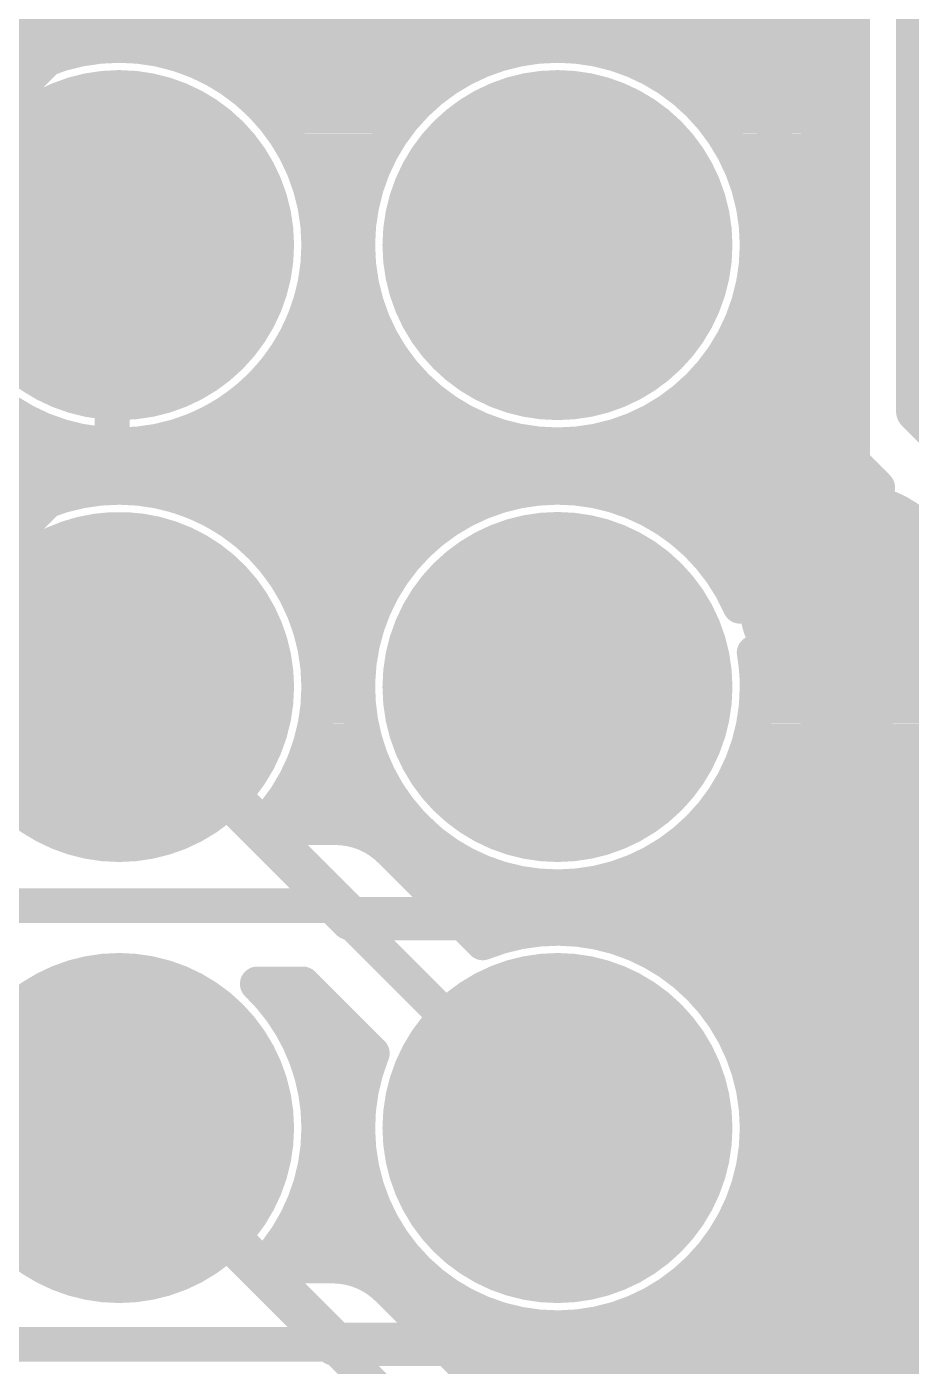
# Model space of a CAD drawing. Header units: millimetres. Extents: x 0.11 to 5.67, y 0.55 to 4.24.
# Drawn here: x 2.3698 to 2.5704, y 1.9832 to 2.2869 of the extents above; entities that cross this region are included whole.
import ezdxf

# ---------------------------------------------------------------- set-up
doc = ezdxf.new("R2010")
doc.units = ezdxf.units.MM
doc.header["$MEASUREMENT"] = 0
for name, color, linetype in [('BottomLayer', 5, 'Continuous'), ('BottomSolder', 6, 'Continuous'), ('InternalPlane1', 76, 'Continuous'), ('InternalPlane2', 16, 'Continuous'), ('MultiLayer', 9, 'Continuous'), ('PadHoleLayer', 156, 'Continuous'), ('TopLayer', 1, 'Continuous'), ('TopOverlay', 2, 'Continuous'), ('TopSolder', 216, 'Continuous'), ('ViaHoleLayer', 16, 'Continuous')]:
    doc.layers.add(name, color=color, linetype=linetype)

# ---------------------------------------------------------------- blocks, each defined once
blk = doc.blocks.new('NANOPINEO_CORE_1')
at = {"layer": 'BottomLayer', "const_width": 0.0315}
for points in [[(0.66142, 0.30433, 1), (0.69291, 0.30433, 1)], [(0.76083, 0.30433, 1), (0.79232, 0.30433, 1)], [(0.66142, 0.20433, 1), (0.69291, 0.20433, 1)], [(0.76083, 0.20433, 1), (0.79232, 0.20433, 1)], [(0.66142, 0.10413, 1), (0.69291, 0.10413, 1)], [(0.76083, 0.10413, 1), (0.79232, 0.10413, 1)]]:
    blk.add_lwpolyline(points, format="xyb", close=True, dxfattribs=at)
at = {"layer": 'BottomSolder', "const_width": 0.03346}
for points in [[(0.66043, 0.30433, 1), (0.6939, 0.30433, 1)], [(0.75984, 0.30433, 1), (0.79331, 0.30433, 1)], [(0.66043, 0.20433, 1), (0.6939, 0.20433, 1)], [(0.75984, 0.20433, 1), (0.79331, 0.20433, 1)], [(0.66043, 0.10413, 1), (0.6939, 0.10413, 1)], [(0.75984, 0.10413, 1), (0.79331, 0.10413, 1)]]:
    blk.add_lwpolyline(points, format="xyb", close=True, dxfattribs=at)
at = {"layer": 'InternalPlane1', "const_width": 0.03968}
for points in [[(0.65732, 0.30433, 1), (0.69701, 0.30433, 1)], [(0.75673, 0.30433, 1), (0.79642, 0.30433, 1)], [(0.65732, 0.20433, 1), (0.69701, 0.20433, 1)], [(0.75673, 0.20433, 1), (0.79642, 0.20433, 1)], [(0.65732, 0.10413, 1), (0.69701, 0.10413, 1)], [(0.75673, 0.10413, 1), (0.79642, 0.10413, 1)]]:
    blk.add_lwpolyline(points, format="xyb", close=True, dxfattribs=at)
at = {"layer": 'InternalPlane2', "const_width": 0.03968}
for points in [[(0.65732, 0.30433, 1), (0.69701, 0.30433, 1)], [(0.75673, 0.30433, 1), (0.79642, 0.30433, 1)], [(0.65732, 0.20433, 1), (0.69701, 0.20433, 1)], [(0.75673, 0.20433, 1), (0.79642, 0.20433, 1)], [(0.65732, 0.10413, 1), (0.69701, 0.10413, 1)], [(0.75673, 0.10413, 1), (0.79642, 0.10413, 1)]]:
    blk.add_lwpolyline(points, format="xyb", close=True, dxfattribs=at)
at = {"layer": 'MultiLayer', "const_width": 0.0315}
for points in [[(0.66142, 0.30433, 1), (0.69291, 0.30433, 1)], [(0.76083, 0.30433, 1), (0.79232, 0.30433, 1)], [(0.66142, 0.20433, 1), (0.69291, 0.20433, 1)], [(0.76083, 0.20433, 1), (0.79232, 0.20433, 1)], [(0.66142, 0.10413, 1), (0.69291, 0.10413, 1)], [(0.76083, 0.10413, 1), (0.79232, 0.10413, 1)]]:
    blk.add_lwpolyline(points, format="xyb", close=True, dxfattribs=at)
at = {"layer": 'PadHoleLayer', "const_width": 0.01969}
for points in [[(0.66732, 0.30433, 1), (0.68701, 0.30433, 1)], [(0.76673, 0.30433, 1), (0.78642, 0.30433, 1)], [(0.66732, 0.20433, 1), (0.68701, 0.20433, 1)], [(0.76673, 0.20433, 1), (0.78642, 0.20433, 1)], [(0.66732, 0.10413, 1), (0.68701, 0.10413, 1)], [(0.76673, 0.10413, 1), (0.78642, 0.10413, 1)]]:
    blk.add_lwpolyline(points, format="xyb", close=True, dxfattribs=at)
at = {"layer": 'TopLayer', "const_width": 0.0315}
for points in [[(0.66142, 0.30433, 1), (0.69291, 0.30433, 1)], [(0.76083, 0.30433, 1), (0.79232, 0.30433, 1)], [(0.66142, 0.20433, 1), (0.69291, 0.20433, 1)], [(0.76083, 0.20433, 1), (0.79232, 0.20433, 1)], [(0.66142, 0.10413, 1), (0.69291, 0.10413, 1)], [(0.76083, 0.10413, 1), (0.79232, 0.10413, 1)]]:
    blk.add_lwpolyline(points, format="xyb", close=True, dxfattribs=at)
at = {"layer": 'TopOverlay', "const_width": 0.00787}
blk.add_lwpolyline([(0.61811, -0.52854), (0.61811, 0.62303)], dxfattribs=at)
at = {"layer": 'TopSolder', "const_width": 0.03346}
for points in [[(0.66043, 0.30433, 1), (0.6939, 0.30433, 1)], [(0.75984, 0.30433, 1), (0.79331, 0.30433, 1)], [(0.66043, 0.20433, 1), (0.6939, 0.20433, 1)], [(0.75984, 0.20433, 1), (0.79331, 0.20433, 1)], [(0.66043, 0.10413, 1), (0.6939, 0.10413, 1)], [(0.75984, 0.10413, 1), (0.79331, 0.10413, 1)]]:
    blk.add_lwpolyline(points, format="xyb", close=True, dxfattribs=at)

msp = doc.modelspace()

# ---------------------------------------------------------------- linework, layer by layer
at = {"layer": 'BottomLayer'}
for points, const_width in [([(2.57185, 2.1998), (2.57185, 2.45079)], 0.00984), ([(2.55315, 2.1998), (2.55315, 2.44304)], 0.00787), ([(2.33957, 2.29035), (2.55315, 2.29035)], 0.00787), ([(2.33957, 2.28247), (2.38647, 2.28247)], 0.00787), ([(2.39503, 2.28247), (2.48588, 2.28247)], 0.00787), ([(2.49444, 2.28247), (2.55315, 2.28247)], 0.00787), ([(2.41656, 2.2746), (2.46435, 2.2746)], 0.00787), ([(2.51597, 2.2746), (2.55315, 2.2746)], 0.00787), ([(2.42524, 2.26673), (2.45566, 2.26673)], 0.00787), ([(2.52465, 2.26673), (2.55315, 2.26673)], 0.00787), ([(2.43062, 2.25885), (2.45029, 2.25885)], 0.00787), ([(2.53003, 2.25885), (2.55315, 2.25885)], 0.00787), ([(2.43394, 2.25098), (2.44697, 2.25098)], 0.00787), ([(2.53335, 2.25098), (2.55315, 2.25098)], 0.00787), ([(2.43566, 2.2431), (2.44524, 2.2431)], 0.00787), ([(2.53507, 2.2431), (2.55315, 2.2431)], 0.00787), ([(2.43597, 2.23523), (2.44493, 2.23523)], 0.00787), ([(2.53538, 2.23523), (2.55315, 2.23523)], 0.00787), ([(2.4349, 2.22736), (2.44601, 2.22736)], 0.00787), ([(2.5343, 2.22736), (2.55315, 2.22736)], 0.00787), ([(2.43233, 2.21948), (2.44858, 2.21948)], 0.00787), ([(2.53174, 2.21948), (2.55315, 2.21948)], 0.00787), ([(2.42796, 2.21161), (2.45295, 2.21161)], 0.00787), ([(2.52737, 2.21161), (2.55315, 2.21161)], 0.00787), ([(2.42102, 2.20373), (2.45989, 2.20373)], 0.00787), ([(2.52043, 2.20373), (2.55315, 2.20373)], 0.00787), ([(2.57185, 2.1998), (2.66831, 2.10335)], 0.00984), ([(2.33957, 2.19586), (2.37274, 2.19586)], 0.00787), ([(2.40875, 2.19586), (2.47215, 2.19586)], 0.00787), ([(2.50816, 2.19586), (2.55357, 2.19586)], 0.00787), ([(2.33957, 2.18799), (2.55736, 2.18799)], 0.00787), ([(2.55863, 2.18658), (2.56278, 2.18243)], 0.00787), ([(2.33957, 2.18011), (2.3763, 2.18011)], 0.00787), ([(2.4052, 2.18011), (2.47571, 2.18011)], 0.00787), ([(2.50461, 2.18011), (2.54514, 2.18011)], 0.00787), ([(2.41943, 2.17224), (2.46148, 2.17224)], 0.00787), ([(2.51884, 2.17224), (2.53618, 2.17224)], 0.00787), ([(2.42697, 2.16436), (2.45393, 2.16436)], 0.00787), ([(2.52638, 2.16436), (2.53244, 2.16436)], 0.00787), ([(2.43171, 2.15649), (2.44919, 2.15649)], 0.00787), ([(2.55709, 2.15748), (2.62598, 2.08858)], 0.00787), ([(2.43456, 2.14862), (2.44634, 2.14862)], 0.00787), ([(2.43589, 2.14074), (2.44502, 2.14074)], 0.00787), ([(2.43582, 2.13287), (2.44509, 2.13287)], 0.00787), ([(2.53522, 2.13287), (2.55008, 2.13287)], 0.00787), ([(2.55762, 2.1319), (2.61346, 2.07606)], 0.00787), ([(2.43435, 2.12499), (2.44656, 2.12499)], 0.00787), ([(2.53376, 2.12499), (2.56452, 2.12499)], 0.00787), ([(2.43133, 2.11712), (2.44958, 2.11712)], 0.00787), ([(2.53073, 2.11712), (2.57239, 2.11712)], 0.00787), ([(2.42636, 2.10925), (2.45455, 2.10925)], 0.00787), ([(2.52577, 2.10925), (2.58027, 2.10925)], 0.00787), ([(2.42289, 2.10531), (2.43976, 2.10531)], 0.00787), ([(2.45091, 2.10137), (2.46248, 2.10137)], 0.00787), ([(2.51783, 2.10137), (2.58814, 2.10137)], 0.00787), ([(2.45229, 2.10013), (2.47322, 2.07919)], 0.00787), ([(2.45892, 2.0935), (2.47834, 2.0935)], 0.00787), ([(2.50197, 2.0935), (2.59601, 2.0935)], 0.00787), ([(2.34252, 2.0876), (2.43976, 2.0876)], 0.00787), ([(2.43976, 2.0876), (2.49016, 2.0372)], 0.00787), ([(2.46679, 2.08562), (2.60389, 2.08562)], 0.00787), ([(2.51031, 2.07775), (2.61176, 2.07775)], 0.00787), ([(2.42209, 2.06988), (2.43243, 2.06988)], 0.00787), ([(2.42209, 2.06988), (2.43243, 2.06988)], 0.00787), ([(2.43243, 2.06988), (2.44817, 2.05414)], 0.00787), ([(2.5215, 2.06988), (2.68754, 2.06988)], 0.00787), ([(2.42863, 2.062), (2.4403, 2.062)], 0.00787), ([(2.52804, 2.062), (2.68098, 2.062)], 0.00787), ([(2.43274, 2.05413), (2.44816, 2.05413)], 0.00787), ([(2.53215, 2.05413), (2.67913, 2.05413)], 0.00787), ([(2.43511, 2.04625), (2.4458, 2.04625)], 0.00787), ([(2.53452, 2.04625), (2.67913, 2.04625)], 0.00787), ([(2.43601, 2.03838), (2.4449, 2.03838)], 0.00787), ([(2.53542, 2.03838), (2.67913, 2.03838)], 0.00787), ([(2.43553, 2.03051), (2.44538, 2.03051)], 0.00787), ([(2.53493, 2.03051), (2.67913, 2.03051)], 0.00787), ([(2.43361, 2.02263), (2.44729, 2.02263)], 0.00787), ([(2.53302, 2.02263), (2.67913, 2.02263)], 0.00787), ([(2.43007, 2.01476), (2.45084, 2.01476)], 0.00787), ([(2.52948, 2.01476), (2.67913, 2.01476)], 0.00787), ([(2.42437, 2.00688), (2.45653, 2.00688)], 0.00787), ([(2.52378, 2.00688), (2.67913, 2.00688)], 0.00787), ([(2.42346, 2.00591), (2.43917, 2.00591)], 0.00787), ([(2.4517, 2.00072), (2.47322, 1.97919)], 0.00787), ([(2.45341, 1.99901), (2.46585, 1.99901)], 0.00787), ([(2.51447, 1.99901), (2.67913, 1.99901)], 0.00787), ([(2.46128, 1.99114), (2.67913, 1.99114)], 0.00787), ([(2.34449, 1.98819), (2.43917, 1.98819)], 0.00787), ([(2.43917, 1.98819), (2.49016, 1.9372)], 0.00787), ([(2.46915, 1.98326), (2.67913, 1.98326)], 0.00787)]:
    msp.add_lwpolyline(points, dxfattribs=dict(at, const_width=const_width))
for points, const_width in [([(2.55118, 2.29035, 1), (2.55512, 2.29035, 1)], 0.00394), ([(2.43602, 2.2374, 1), (2.34547, 2.2374, 1)], 0.00787), ([(2.3845, 2.28247, 1), (2.38843, 2.28247, 1)], 0.00394), ([(2.39306, 2.28247, 1), (2.397, 2.28247, 1)], 0.00394), ([(2.53543, 2.2374, 1), (2.44488, 2.2374, 1)], 0.00787), ([(2.48391, 2.28247, 1), (2.48784, 2.28247, 1)], 0.00394), ([(2.49247, 2.28247, 1), (2.49641, 2.28247, 1)], 0.00394), ([(2.55118, 2.28247, 1), (2.55512, 2.28247, 1)], 0.00394), ([(2.41459, 2.2746, 1), (2.41853, 2.2746, 1)], 0.00394), ([(2.46238, 2.2746, 1), (2.46632, 2.2746, 1)], 0.00394), ([(2.514, 2.2746, 1), (2.51794, 2.2746, 1)], 0.00394), ([(2.55118, 2.2746, 1), (2.55512, 2.2746, 1)], 0.00394), ([(2.42327, 2.26673, 1), (2.42721, 2.26673, 1)], 0.00394), ([(2.45369, 2.26673, 1), (2.45763, 2.26673, 1)], 0.00394), ([(2.52268, 2.26673, 1), (2.52662, 2.26673, 1)], 0.00394), ([(2.55118, 2.26673, 1), (2.55512, 2.26673, 1)], 0.00394), ([(2.42865, 2.25885, 1), (2.43259, 2.25885, 1)], 0.00394), ([(2.44832, 2.25885, 1), (2.45225, 2.25885, 1)], 0.00394), ([(2.52806, 2.25885, 1), (2.532, 2.25885, 1)], 0.00394), ([(2.55118, 2.25885, 1), (2.55512, 2.25885, 1)], 0.00394), ([(2.43197, 2.25098, 1), (2.43591, 2.25098, 1)], 0.00394), ([(2.445, 2.25098, 1), (2.44893, 2.25098, 1)], 0.00394), ([(2.53138, 2.25098, 1), (2.53532, 2.25098, 1)], 0.00394), ([(2.55118, 2.25098, 1), (2.55512, 2.25098, 1)], 0.00394), ([(2.43369, 2.2431, 1), (2.43763, 2.2431, 1)], 0.00394), ([(2.44327, 2.2431, 1), (2.44721, 2.2431, 1)], 0.00394), ([(2.5331, 2.2431, 1), (2.53704, 2.2431, 1)], 0.00394), ([(2.55118, 2.2431, 1), (2.55512, 2.2431, 1)], 0.00394), ([(2.434, 2.23523, 1), (2.43794, 2.23523, 1)], 0.00394), ([(2.43406, 2.2374, 1), (2.43799, 2.2374, 1)], 0.00394), ([(2.44291, 2.2374, 1), (2.44685, 2.2374, 1)], 0.00394), ([(2.44297, 2.23523, 1), (2.4469, 2.23523, 1)], 0.00394), ([(2.53341, 2.23523, 1), (2.53735, 2.23523, 1)], 0.00394), ([(2.53346, 2.2374, 1), (2.5374, 2.2374, 1)], 0.00394), ([(2.55118, 2.23523, 1), (2.55512, 2.23523, 1)], 0.00394), ([(2.43293, 2.22736, 1), (2.43686, 2.22736, 1)], 0.00394), ([(2.44404, 2.22736, 1), (2.44798, 2.22736, 1)], 0.00394), ([(2.53234, 2.22736, 1), (2.53627, 2.22736, 1)], 0.00394), ([(2.55118, 2.22736, 1), (2.55512, 2.22736, 1)], 0.00394), ([(2.43036, 2.21948, 1), (2.4343, 2.21948, 1)], 0.00394), ([(2.44661, 2.21948, 1), (2.45055, 2.21948, 1)], 0.00394), ([(2.52977, 2.21948, 1), (2.5337, 2.21948, 1)], 0.00394), ([(2.55118, 2.21948, 1), (2.55512, 2.21948, 1)], 0.00394), ([(2.42599, 2.21161, 1), (2.42993, 2.21161, 1)], 0.00394), ([(2.45098, 2.21161, 1), (2.45492, 2.21161, 1)], 0.00394), ([(2.5254, 2.21161, 1), (2.52934, 2.21161, 1)], 0.00394), ([(2.55118, 2.21161, 1), (2.55512, 2.21161, 1)], 0.00394), ([(2.41905, 2.20373, 1), (2.42299, 2.20373, 1)], 0.00394), ([(2.45792, 2.20373, 1), (2.46185, 2.20373, 1)], 0.00394), ([(2.51846, 2.20373, 1), (2.5224, 2.20373, 1)], 0.00394), ([(2.55118, 2.20373, 1), (2.55512, 2.20373, 1)], 0.00394), ([(2.55118, 2.1998, 1), (2.55512, 2.1998, 1)], 0.00394), ([(2.55118, 2.1998, 1), (2.55512, 2.1998, 1)], 0.00394), ([(2.55118, 2.1998, 1), (2.55512, 2.1998, 1)], 0.00394), ([(2.56939, 2.1998, 1), (2.57431, 2.1998, 1)], 0.00492), ([(2.56939, 2.1998, 1), (2.57431, 2.1998, 1)], 0.00492), ([(2.37077, 2.19586, 1), (2.37471, 2.19586, 1)], 0.00394), ([(2.40679, 2.19586, 1), (2.41072, 2.19586, 1)], 0.00394), ([(2.47018, 2.19586, 1), (2.47412, 2.19586, 1)], 0.00394), ([(2.50619, 2.19586, 1), (2.51013, 2.19586, 1)], 0.00394), ([(2.5516, 2.19586, 1), (2.55554, 2.19586, 1)], 0.00394), ([(2.55539, 2.18799, 1), (2.55932, 2.18799, 1)], 0.00394), ([(2.55666, 2.18658, 1), (2.5606, 2.18658, 1)], 0.00394), ([(2.55666, 2.18658, 1), (2.5606, 2.18658, 1)], 0.00394), ([(2.55666, 2.18658, 1), (2.5606, 2.18658, 1)], 0.00394), ([(2.37433, 2.18011, 1), (2.37827, 2.18011, 1)], 0.00394), ([(2.40323, 2.18011, 1), (2.40717, 2.18011, 1)], 0.00394), ([(2.47374, 2.18011, 1), (2.47768, 2.18011, 1)], 0.00394), ([(2.50264, 2.18011, 1), (2.50658, 2.18011, 1)], 0.00394), ([(2.54317, 2.18011, 1), (2.54711, 2.18011, 1)], 0.00394), ([(2.56081, 2.18243, 1), (2.56474, 2.18243, 1)], 0.00394), ([(2.56081, 2.18243, 1), (2.56474, 2.18243, 1)], 0.00394), ([(2.41746, 2.17224, 1), (2.4214, 2.17224, 1)], 0.00394), ([(2.45951, 2.17224, 1), (2.46345, 2.17224, 1)], 0.00394), ([(2.51687, 2.17224, 1), (2.52081, 2.17224, 1)], 0.00394), ([(2.53421, 2.17224, 1), (2.53815, 2.17224, 1)], 0.00394), ([(2.55118, 2.15748, 1), (2.56299, 2.15748, 1)], 0.01181), ([(2.425, 2.16436, 1), (2.42894, 2.16436, 1)], 0.00394), ([(2.45196, 2.16436, 1), (2.4559, 2.16436, 1)], 0.00394), ([(2.52441, 2.16436, 1), (2.52835, 2.16436, 1)], 0.00394), ([(2.53047, 2.16436, 1), (2.53441, 2.16436, 1)], 0.00394), ([(2.42974, 2.15649, 1), (2.43368, 2.15649, 1)], 0.00394), ([(2.44723, 2.15649, 1), (2.45116, 2.15649, 1)], 0.00394), ([(2.5296, 2.1555, 1), (2.53354, 2.1555, 1)], 0.00394), ([(2.5296, 2.1555, 1), (2.53354, 2.1555, 1)], 0.00394), ([(2.55512, 2.15748, 1), (2.55906, 2.15748, 1)], 0.00394), ([(2.43259, 2.14862, 1), (2.43653, 2.14862, 1)], 0.00394), ([(2.44437, 2.14862, 1), (2.44831, 2.14862, 1)], 0.00394), ([(2.53279, 2.14497, 1), (2.53673, 2.14497, 1)], 0.00394), ([(2.53279, 2.14497, 1), (2.53673, 2.14497, 1)], 0.00394), ([(2.43392, 2.14074, 1), (2.43785, 2.14074, 1)], 0.00394), ([(2.44305, 2.14074, 1), (2.44699, 2.14074, 1)], 0.00394), ([(2.43406, 2.1372, 1), (2.43799, 2.1372, 1)], 0.00394), ([(2.43406, 2.1372, 1), (2.43799, 2.1372, 1)], 0.00394), ([(2.53346, 2.1372, 1), (2.5374, 2.1372, 1)], 0.00394), ([(2.53346, 2.1372, 1), (2.5374, 2.1372, 1)], 0.00394), ([(2.43385, 2.13287, 1), (2.43778, 2.13287, 1)], 0.00394), ([(2.44312, 2.13287, 1), (2.44706, 2.13287, 1)], 0.00394), ([(2.53326, 2.13287, 1), (2.53719, 2.13287, 1)], 0.00394), ([(2.54811, 2.13287, 1), (2.55205, 2.13287, 1)], 0.00394), ([(2.55565, 2.1319, 1), (2.55959, 2.1319, 1)], 0.00394), ([(2.55565, 2.1319, 1), (2.55959, 2.1319, 1)], 0.00394), ([(2.43238, 2.12499, 1), (2.43631, 2.12499, 1)], 0.00394), ([(2.44459, 2.12499, 1), (2.44853, 2.12499, 1)], 0.00394), ([(2.53179, 2.12499, 1), (2.53572, 2.12499, 1)], 0.00394), ([(2.56255, 2.12499, 1), (2.56649, 2.12499, 1)], 0.00394), ([(2.42936, 2.11712, 1), (2.43329, 2.11712, 1)], 0.00394), ([(2.44761, 2.11712, 1), (2.45155, 2.11712, 1)], 0.00394), ([(2.52877, 2.11712, 1), (2.5327, 2.11712, 1)], 0.00394), ([(2.57042, 2.11712, 1), (2.57436, 2.11712, 1)], 0.00394), ([(2.42439, 2.10925, 1), (2.42833, 2.10925, 1)], 0.00394), ([(2.45258, 2.10925, 1), (2.45651, 2.10925, 1)], 0.00394), ([(2.5238, 2.10925, 1), (2.52774, 2.10925, 1)], 0.00394), ([(2.42092, 2.10531, 1), (2.42486, 2.10531, 1)], 0.00394), ([(2.42092, 2.10531, 1), (2.42486, 2.10531, 1)], 0.00394), ([(2.4378, 2.10531, 1), (2.44173, 2.10531, 1)], 0.00394), ([(2.4378, 2.10531, 1), (2.44173, 2.10531, 1)], 0.00394), ([(2.4378, 2.10531, 1), (2.44173, 2.10531, 1)], 0.00394), ([(2.44894, 2.10137, 1), (2.45287, 2.10137, 1)], 0.00394), ([(2.46051, 2.10137, 1), (2.46445, 2.10137, 1)], 0.00394), ([(2.51586, 2.10137, 1), (2.5198, 2.10137, 1)], 0.00394), ([(2.45032, 2.10013, 1), (2.45426, 2.10013, 1)], 0.00394), ([(2.45032, 2.10013, 1), (2.45426, 2.10013, 1)], 0.00394), ([(2.45032, 2.10013, 1), (2.45426, 2.10013, 1)], 0.00394), ([(2.55217, 2.08957, 1), (2.56398, 2.08957, 1)], 0.01181), ([(2.45695, 2.0935, 1), (2.46089, 2.0935, 1)], 0.00394), ([(2.47637, 2.0935, 1), (2.48031, 2.0935, 1)], 0.00394), ([(2.50001, 2.0935, 1), (2.50394, 2.0935, 1)], 0.00394), ([(2.4378, 2.0876, 1), (2.44173, 2.0876, 1)], 0.00394), ([(2.4378, 2.0876, 1), (2.44173, 2.0876, 1)], 0.00394), ([(2.46482, 2.08562, 1), (2.46876, 2.08562, 1)], 0.00394), ([(2.47125, 2.07919, 1), (2.47519, 2.07919, 1)], 0.00394), ([(2.47125, 2.07919, 1), (2.47519, 2.07919, 1)], 0.00394), ([(2.50834, 2.07775, 1), (2.51227, 2.07775, 1)], 0.00394), ([(2.42012, 2.06988, 1), (2.42405, 2.06988, 1)], 0.00394), ([(2.42012, 2.06988, 1), (2.42405, 2.06988, 1)], 0.00394), ([(2.42012, 2.06988, 1), (2.42406, 2.06988, 1)], 0.00394), ([(2.43046, 2.06988, 1), (2.43439, 2.06988, 1)], 0.00394), ([(2.43046, 2.06988, 1), (2.43439, 2.06988, 1)], 0.00394), ([(2.43046, 2.06988, 1), (2.4344, 2.06988, 1)], 0.00394), ([(2.51953, 2.06988, 1), (2.52347, 2.06988, 1)], 0.00394), ([(2.42666, 2.062, 1), (2.4306, 2.062, 1)], 0.00394), ([(2.43834, 2.062, 1), (2.44227, 2.062, 1)], 0.00394), ([(2.52607, 2.062, 1), (2.53001, 2.062, 1)], 0.00394), ([(2.43077, 2.05413, 1), (2.43471, 2.05413, 1)], 0.00394), ([(2.4462, 2.05414, 1), (2.45014, 2.05414, 1)], 0.00394), ([(2.4462, 2.05414, 1), (2.45014, 2.05414, 1)], 0.00394), ([(2.4462, 2.05413, 1), (2.45013, 2.05413, 1)], 0.00394), ([(2.53018, 2.05413, 1), (2.53412, 2.05413, 1)], 0.00394), ([(2.43314, 2.04625, 1), (2.43708, 2.04625, 1)], 0.00394), ([(2.44383, 2.04625, 1), (2.44776, 2.04625, 1)], 0.00394), ([(2.53255, 2.04625, 1), (2.53649, 2.04625, 1)], 0.00394), ([(2.43404, 2.03838, 1), (2.43798, 2.03838, 1)], 0.00394), ([(2.43406, 2.0372, 1), (2.43799, 2.0372, 1)], 0.00394), ([(2.43406, 2.0372, 1), (2.43799, 2.0372, 1)], 0.00394), ([(2.44293, 2.03838, 1), (2.44687, 2.03838, 1)], 0.00394), ([(2.48819, 2.0372, 1), (2.49213, 2.0372, 1)], 0.00394), ([(2.53345, 2.03838, 1), (2.53739, 2.03838, 1)], 0.00394), ([(2.53346, 2.0372, 1), (2.5374, 2.0372, 1)], 0.00394), ([(2.53346, 2.0372, 1), (2.5374, 2.0372, 1)], 0.00394), ([(2.43356, 2.03051, 1), (2.43749, 2.03051, 1)], 0.00394), ([(2.44341, 2.03051, 1), (2.44735, 2.03051, 1)], 0.00394), ([(2.53297, 2.03051, 1), (2.5369, 2.03051, 1)], 0.00394), ([(2.43165, 2.02263, 1), (2.43558, 2.02263, 1)], 0.00394), ([(2.44532, 2.02263, 1), (2.44926, 2.02263, 1)], 0.00394), ([(2.53106, 2.02263, 1), (2.53499, 2.02263, 1)], 0.00394), ([(2.4281, 2.01476, 1), (2.43204, 2.01476, 1)], 0.00394), ([(2.44887, 2.01476, 1), (2.45281, 2.01476, 1)], 0.00394), ([(2.52751, 2.01476, 1), (2.53145, 2.01476, 1)], 0.00394), ([(2.4224, 2.00688, 1), (2.42634, 2.00688, 1)], 0.00394), ([(2.45457, 2.00688, 1), (2.4585, 2.00688, 1)], 0.00394), ([(2.52181, 2.00688, 1), (2.52575, 2.00688, 1)], 0.00394), ([(2.42149, 2.00591, 1), (2.42543, 2.00591, 1)], 0.00394), ([(2.42149, 2.00591, 1), (2.42543, 2.00591, 1)], 0.00394), ([(2.4372, 2.00591, 1), (2.44114, 2.00591, 1)], 0.00394), ([(2.4372, 2.00591, 1), (2.44114, 2.00591, 1)], 0.00394), ([(2.4372, 2.00591, 1), (2.44114, 2.00591, 1)], 0.00394), ([(2.44973, 2.00072, 1), (2.45367, 2.00072, 1)], 0.00394), ([(2.44973, 2.00072, 1), (2.45367, 2.00072, 1)], 0.00394), ([(2.44973, 2.00072, 1), (2.45367, 2.00072, 1)], 0.00394), ([(2.45144, 1.99901, 1), (2.45538, 1.99901, 1)], 0.00394), ([(2.46388, 1.99901, 1), (2.46781, 1.99901, 1)], 0.00394), ([(2.5125, 1.99901, 1), (2.51644, 1.99901, 1)], 0.00394), ([(2.45931, 1.99114, 1), (2.46325, 1.99114, 1)], 0.00394), ([(2.4372, 1.98819, 1), (2.44114, 1.98819, 1)], 0.00394), ([(2.4372, 1.98819, 1), (2.44114, 1.98819, 1)], 0.00394), ([(2.46719, 1.98326, 1), (2.47112, 1.98326, 1)], 0.00394)]:
    msp.add_lwpolyline(points, format="xyb", close=True, dxfattribs=dict(at, const_width=const_width))
at = {"layer": 'BottomLayer', "const_width": 0.00787}
for points in [[(2.55863, 2.18658, -0.198912), (2.55315, 2.1998)], [(2.55863, 2.18658, -0.198912), (2.55315, 2.1998)], [(2.53157, 2.1555, -0.505633), (2.56278, 2.18243)], [(2.35861, 2.10531, -1.493454), (2.43602, 2.1372)], [(2.53543, 2.1372, -9.582606), (2.53157, 2.1555)], [(2.53476, 2.14497, -0.043124), (2.53543, 2.1372)], [(2.55762, 2.1319, -0.276965), (2.53476, 2.14497)], [(2.43602, 2.1372, -0.1979), (2.42289, 2.10531)], [(2.43976, 2.10531, -0.198912), (2.45229, 2.10013)], [(2.43976, 2.10531, -0.198912), (2.45229, 2.10013)], [(2.47322, 2.07919, -0.53151), (2.53543, 2.0372)], [(2.42209, 2.06988, -0.204354), (2.43602, 2.0372)], [(2.53543, 2.0372, -1.212712), (2.44817, 2.05414)], [(2.43602, 2.0372, -0.193173), (2.42346, 2.00591)], [(2.43917, 2.00591, -0.198912), (2.4517, 2.00072)], [(2.43917, 2.00591, -0.198912), (2.4517, 2.00072)], [(2.47322, 1.97919, -0.53151), (2.53543, 1.9372)]]:
    msp.add_lwpolyline(points, format="xyb", dxfattribs=at)
at = {"layer": 'InternalPlane1', "const_width": 0.02591}
msp.add_lwpolyline([(2.54413, 2.15748, 1), (2.57004, 2.15748, 1)], format="xyb", close=True, dxfattribs=at)
at = {"layer": 'InternalPlane2', "const_width": 0.02591}
for points in [[(2.54413, 2.15748, 1), (2.57004, 2.15748, 1)], [(2.54512, 2.08957, 1), (2.57102, 2.08957, 1)]]:
    msp.add_lwpolyline(points, format="xyb", close=True, dxfattribs=at)
at = {"layer": 'MultiLayer', "const_width": 0.01181}
for points in [[(2.55118, 2.15748, 1), (2.56299, 2.15748, 1)], [(2.55217, 2.08957, 1), (2.56398, 2.08957, 1)]]:
    msp.add_lwpolyline(points, format="xyb", close=True, dxfattribs=at)
at = {"layer": 'TopLayer'}
for points, const_width in [([(2.55709, 2.15748), (2.55709, 2.46358)], 0.00787), ([(2.53937, 2.17595), (2.53937, 2.4608)], 0.00787), ([(2.38463, 2.29114), (2.38463, 2.33129)], 0.00984), ([(2.32776, 2.23426), (2.38463, 2.29114)], 0.00984), ([(2.40332, 2.29035), (2.53937, 2.29035)], 0.00787), ([(2.40121, 2.28247), (2.48588, 2.28247)], 0.00787), ([(2.49444, 2.28247), (2.53937, 2.28247)], 0.00787), ([(2.41656, 2.2746), (2.46435, 2.2746)], 0.00787), ([(2.51597, 2.2746), (2.53937, 2.2746)], 0.00787), ([(2.42524, 2.26673), (2.45566, 2.26673)], 0.00787), ([(2.52465, 2.26673), (2.53937, 2.26673)], 0.00787), ([(2.43062, 2.25885), (2.45029, 2.25885)], 0.00787), ([(2.53003, 2.25885), (2.53937, 2.25885)], 0.00787), ([(2.43394, 2.25098), (2.44697, 2.25098)], 0.00787), ([(2.53335, 2.25098), (2.53937, 2.25098)], 0.00787), ([(2.43566, 2.2431), (2.44524, 2.2431)], 0.00787), ([(2.53507, 2.2431), (2.53937, 2.2431)], 0.00787), ([(2.38918, 2.23583), (2.39075, 2.2374)], 0.00787), ([(2.38918, 2.19409), (2.38918, 2.23583)], 0.00787), ([(2.43597, 2.23523), (2.44493, 2.23523)], 0.00787), ([(2.48445, 2.2374), (2.49016, 2.2374)], 0.00787), ([(2.53538, 2.23523), (2.53937, 2.23523)], 0.00787), ([(2.4349, 2.22736), (2.44601, 2.22736)], 0.00787), ([(2.5343, 2.22736), (2.53937, 2.22736)], 0.00787), ([(2.43233, 2.21948), (2.44858, 2.21948)], 0.00787), ([(2.53174, 2.21948), (2.53937, 2.21948)], 0.00787), ([(2.42796, 2.21161), (2.45295, 2.21161)], 0.00787), ([(2.52737, 2.21161), (2.53937, 2.21161)], 0.00787), ([(2.42102, 2.20373), (2.45989, 2.20373)], 0.00787), ([(2.52043, 2.20373), (2.53937, 2.20373)], 0.00787), ([(2.40875, 2.19586), (2.47215, 2.19586)], 0.00787), ([(2.50816, 2.19586), (2.53937, 2.19586)], 0.00787), ([(2.34941, 2.15433), (2.38918, 2.19409)], 0.00787), ([(2.40581, 2.18799), (2.53937, 2.18799)], 0.00787), ([(2.4052, 2.18011), (2.47571, 2.18011)], 0.00787), ([(2.50461, 2.18011), (2.53937, 2.18011)], 0.00787), ([(2.41943, 2.17224), (2.46148, 2.17224)], 0.00787), ([(2.51884, 2.17224), (2.53618, 2.17224)], 0.00787), ([(2.42697, 2.16436), (2.45393, 2.16436)], 0.00787), ([(2.52638, 2.16436), (2.53244, 2.16436)], 0.00787), ([(2.43171, 2.15649), (2.44919, 2.15649)], 0.00787), ([(2.43456, 2.14862), (2.44634, 2.14862)], 0.00787), ([(2.43589, 2.14074), (2.44502, 2.14074)], 0.00787), ([(2.39075, 2.1372), (2.44331, 2.08465)], 0.00984), ([(2.47874, 2.1372), (2.49016, 2.1372)], 0.00787), ([(2.43582, 2.13287), (2.44509, 2.13287)], 0.00787), ([(2.53522, 2.13287), (2.55008, 2.13287)], 0.00787), ([(2.56409, 2.13287), (2.74365, 2.13287)], 0.00787), ([(2.43435, 2.12499), (2.44656, 2.12499)], 0.00787), ([(2.53376, 2.12499), (2.75153, 2.12499)], 0.00787), ([(2.43313, 2.12127), (2.45105, 2.10335)], 0.00787), ([(2.43728, 2.11712), (2.44958, 2.11712)], 0.00787), ([(2.53073, 2.11712), (2.7594, 2.11712)], 0.00787), ([(2.44515, 2.10925), (2.45455, 2.10925)], 0.00787), ([(2.52577, 2.10925), (2.76727, 2.10925)], 0.00787), ([(2.45105, 2.10335), (2.4601, 2.10335)], 0.00787), ([(2.52116, 2.10137), (2.77515, 2.10137)], 0.00787), ([(2.52602, 2.09787), (2.63527, 1.98862)], 0.00787), ([(2.53039, 2.0935), (2.78302, 2.0935)], 0.00787), ([(2.44331, 2.08465), (2.5128, 2.08465)], 0.00984), ([(2.5128, 2.08465), (2.62205, 1.97539)], 0.00984), ([(2.53826, 2.08562), (2.7909, 2.08562)], 0.00787), ([(2.54614, 2.07775), (2.79877, 2.07775)], 0.00787), ([(2.55401, 2.06988), (2.80664, 2.06988)], 0.00787), ([(2.56189, 2.062), (2.81452, 2.062)], 0.00787), ([(2.56976, 2.05413), (2.82239, 2.05413)], 0.00787), ([(2.39075, 2.0372), (2.43976, 1.98819)], 0.00984), ([(2.43976, 1.98819), (2.57579, 1.98819)], 0.00984)]:
    msp.add_lwpolyline(points, dxfattribs=dict(at, const_width=const_width))
for points, const_width in [([(2.38217, 2.29114, 1), (2.3871, 2.29114, 1)], 0.00492), ([(2.38217, 2.29114, 1), (2.3871, 2.29114, 1)], 0.00492), ([(2.40135, 2.29035, 1), (2.40529, 2.29035, 1)], 0.00394), ([(2.5374, 2.29035, 1), (2.54134, 2.29035, 1)], 0.00394), ([(2.39873, 2.28157, 1), (2.40267, 2.28157, 1)], 0.00394), ([(2.39873, 2.28157, 1), (2.40267, 2.28157, 1)], 0.00394), ([(2.39873, 2.28157, 1), (2.40267, 2.28157, 1)], 0.00394), ([(2.39924, 2.28247, 1), (2.40317, 2.28247, 1)], 0.00394), ([(2.53543, 2.2374, 1), (2.44488, 2.2374, 1)], 0.00787), ([(2.48391, 2.28247, 1), (2.48784, 2.28247, 1)], 0.00394), ([(2.49247, 2.28247, 1), (2.49641, 2.28247, 1)], 0.00394), ([(2.5374, 2.28247, 1), (2.54134, 2.28247, 1)], 0.00394), ([(2.41459, 2.2746, 1), (2.41853, 2.2746, 1)], 0.00394), ([(2.46238, 2.2746, 1), (2.46632, 2.2746, 1)], 0.00394), ([(2.514, 2.2746, 1), (2.51794, 2.2746, 1)], 0.00394), ([(2.5374, 2.2746, 1), (2.54134, 2.2746, 1)], 0.00394), ([(2.42327, 2.26673, 1), (2.42721, 2.26673, 1)], 0.00394), ([(2.45369, 2.26673, 1), (2.45763, 2.26673, 1)], 0.00394), ([(2.52268, 2.26673, 1), (2.52662, 2.26673, 1)], 0.00394), ([(2.5374, 2.26673, 1), (2.54134, 2.26673, 1)], 0.00394), ([(2.42865, 2.25885, 1), (2.43259, 2.25885, 1)], 0.00394), ([(2.44832, 2.25885, 1), (2.45225, 2.25885, 1)], 0.00394), ([(2.52806, 2.25885, 1), (2.532, 2.25885, 1)], 0.00394), ([(2.5374, 2.25885, 1), (2.54134, 2.25885, 1)], 0.00394), ([(2.43197, 2.25098, 1), (2.43591, 2.25098, 1)], 0.00394), ([(2.445, 2.25098, 1), (2.44893, 2.25098, 1)], 0.00394), ([(2.53138, 2.25098, 1), (2.53532, 2.25098, 1)], 0.00394), ([(2.5374, 2.25098, 1), (2.54134, 2.25098, 1)], 0.00394), ([(2.43369, 2.2431, 1), (2.43763, 2.2431, 1)], 0.00394), ([(2.44327, 2.2431, 1), (2.44721, 2.2431, 1)], 0.00394), ([(2.5331, 2.2431, 1), (2.53704, 2.2431, 1)], 0.00394), ([(2.5374, 2.2431, 1), (2.54134, 2.2431, 1)], 0.00394), ([(2.38721, 2.23583, 1), (2.39114, 2.23583, 1)], 0.00394), ([(2.38721, 2.23583, 1), (2.39114, 2.23583, 1)], 0.00394), ([(2.38878, 2.2374, 1), (2.39272, 2.2374, 1)], 0.00394), ([(2.434, 2.23523, 1), (2.43794, 2.23523, 1)], 0.00394), ([(2.43406, 2.2374, 1), (2.43799, 2.2374, 1)], 0.00394), ([(2.43406, 2.2374, 1), (2.43799, 2.2374, 1)], 0.00394), ([(2.44291, 2.2374, 1), (2.44685, 2.2374, 1)], 0.00394), ([(2.44297, 2.23523, 1), (2.4469, 2.23523, 1)], 0.00394), ([(2.48248, 2.2374, 1), (2.48642, 2.2374, 1)], 0.00394), ([(2.48819, 2.2374, 1), (2.49213, 2.2374, 1)], 0.00394), ([(2.53341, 2.23523, 1), (2.53735, 2.23523, 1)], 0.00394), ([(2.53346, 2.2374, 1), (2.5374, 2.2374, 1)], 0.00394), ([(2.5374, 2.23523, 1), (2.54134, 2.23523, 1)], 0.00394), ([(2.43293, 2.22736, 1), (2.43686, 2.22736, 1)], 0.00394), ([(2.44404, 2.22736, 1), (2.44798, 2.22736, 1)], 0.00394), ([(2.53234, 2.22736, 1), (2.53627, 2.22736, 1)], 0.00394), ([(2.5374, 2.22736, 1), (2.54134, 2.22736, 1)], 0.00394), ([(2.43036, 2.21948, 1), (2.4343, 2.21948, 1)], 0.00394), ([(2.44661, 2.21948, 1), (2.45055, 2.21948, 1)], 0.00394), ([(2.52977, 2.21948, 1), (2.5337, 2.21948, 1)], 0.00394), ([(2.5374, 2.21948, 1), (2.54134, 2.21948, 1)], 0.00394), ([(2.42599, 2.21161, 1), (2.42993, 2.21161, 1)], 0.00394), ([(2.45098, 2.21161, 1), (2.45492, 2.21161, 1)], 0.00394), ([(2.5254, 2.21161, 1), (2.52934, 2.21161, 1)], 0.00394), ([(2.5374, 2.21161, 1), (2.54134, 2.21161, 1)], 0.00394), ([(2.41905, 2.20373, 1), (2.42299, 2.20373, 1)], 0.00394), ([(2.45792, 2.20373, 1), (2.46185, 2.20373, 1)], 0.00394), ([(2.51846, 2.20373, 1), (2.5224, 2.20373, 1)], 0.00394), ([(2.5374, 2.20373, 1), (2.54134, 2.20373, 1)], 0.00394), ([(2.40492, 2.1951, 1), (2.40886, 2.1951, 1)], 0.00394), ([(2.40679, 2.19586, 1), (2.41072, 2.19586, 1)], 0.00394), ([(2.47018, 2.19586, 1), (2.47412, 2.19586, 1)], 0.00394), ([(2.50619, 2.19586, 1), (2.51013, 2.19586, 1)], 0.00394), ([(2.5374, 2.19586, 1), (2.54134, 2.19586, 1)], 0.00394), ([(2.38721, 2.19409, 1), (2.39114, 2.19409, 1)], 0.00394), ([(2.38721, 2.19409, 1), (2.39114, 2.19409, 1)], 0.00394), ([(2.40492, 2.19409, 1), (2.40886, 2.19409, 1)], 0.00394), ([(2.40492, 2.19409, 1), (2.40886, 2.19409, 1)], 0.00394), ([(2.40384, 2.18799, 1), (2.40777, 2.18799, 1)], 0.00394), ([(2.5374, 2.18799, 1), (2.54134, 2.18799, 1)], 0.00394), ([(2.39939, 2.18122, 1), (2.40333, 2.18122, 1)], 0.00394), ([(2.39974, 2.18157, 1), (2.40367, 2.18157, 1)], 0.00394), ([(2.39974, 2.18157, 1), (2.40367, 2.18157, 1)], 0.00394), ([(2.40323, 2.18011, 1), (2.40717, 2.18011, 1)], 0.00394), ([(2.47374, 2.18011, 1), (2.47768, 2.18011, 1)], 0.00394), ([(2.50264, 2.18011, 1), (2.50658, 2.18011, 1)], 0.00394), ([(2.5374, 2.18011, 1), (2.54134, 2.18011, 1)], 0.00394), ([(2.5374, 2.17595, 1), (2.54134, 2.17595, 1)], 0.00394), ([(2.5374, 2.17595, 1), (2.54134, 2.17595, 1)], 0.00394), ([(2.41746, 2.17224, 1), (2.4214, 2.17224, 1)], 0.00394), ([(2.45951, 2.17224, 1), (2.46345, 2.17224, 1)], 0.00394), ([(2.51687, 2.17224, 1), (2.52081, 2.17224, 1)], 0.00394), ([(2.53421, 2.17224, 1), (2.53815, 2.17224, 1)], 0.00394), ([(2.55118, 2.15748, 1), (2.56299, 2.15748, 1)], 0.01181), ([(2.425, 2.16436, 1), (2.42894, 2.16436, 1)], 0.00394), ([(2.45196, 2.16436, 1), (2.4559, 2.16436, 1)], 0.00394), ([(2.52441, 2.16436, 1), (2.52835, 2.16436, 1)], 0.00394), ([(2.53047, 2.16436, 1), (2.53441, 2.16436, 1)], 0.00394), ([(2.42974, 2.15649, 1), (2.43368, 2.15649, 1)], 0.00394), ([(2.44723, 2.15649, 1), (2.45116, 2.15649, 1)], 0.00394), ([(2.5296, 2.1555, 1), (2.53354, 2.1555, 1)], 0.00394), ([(2.5296, 2.1555, 1), (2.53354, 2.1555, 1)], 0.00394), ([(2.55512, 2.15748, 1), (2.55906, 2.15748, 1)], 0.00394), ([(2.43259, 2.14862, 1), (2.43653, 2.14862, 1)], 0.00394), ([(2.44437, 2.14862, 1), (2.44831, 2.14862, 1)], 0.00394), ([(2.53279, 2.14497, 1), (2.53673, 2.14497, 1)], 0.00394), ([(2.53279, 2.14497, 1), (2.53673, 2.14497, 1)], 0.00394), ([(2.43392, 2.14074, 1), (2.43785, 2.14074, 1)], 0.00394), ([(2.44305, 2.14074, 1), (2.44699, 2.14074, 1)], 0.00394), ([(2.38829, 2.1372, 1), (2.39321, 2.1372, 1)], 0.00492), ([(2.43406, 2.1372, 1), (2.43799, 2.1372, 1)], 0.00394), ([(2.43406, 2.1372, 1), (2.43799, 2.1372, 1)], 0.00394), ([(2.47677, 2.1372, 1), (2.48071, 2.1372, 1)], 0.00394), ([(2.48819, 2.1372, 1), (2.49213, 2.1372, 1)], 0.00394), ([(2.53346, 2.1372, 1), (2.5374, 2.1372, 1)], 0.00394), ([(2.53346, 2.1372, 1), (2.5374, 2.1372, 1)], 0.00394), ([(2.43385, 2.13287, 1), (2.43778, 2.13287, 1)], 0.00394), ([(2.44312, 2.13287, 1), (2.44706, 2.13287, 1)], 0.00394), ([(2.53326, 2.13287, 1), (2.53719, 2.13287, 1)], 0.00394), ([(2.54811, 2.13287, 1), (2.55205, 2.13287, 1)], 0.00394), ([(2.56213, 2.13287, 1), (2.56606, 2.13287, 1)], 0.00394), ([(2.43238, 2.12499, 1), (2.43631, 2.12499, 1)], 0.00394), ([(2.44459, 2.12499, 1), (2.44853, 2.12499, 1)], 0.00394), ([(2.53179, 2.12499, 1), (2.53572, 2.12499, 1)], 0.00394), ([(2.43116, 2.12127, 1), (2.4351, 2.12127, 1)], 0.00394), ([(2.43116, 2.12127, 1), (2.4351, 2.12127, 1)], 0.00394), ([(2.43531, 2.11712, 1), (2.43925, 2.11712, 1)], 0.00394), ([(2.44761, 2.11712, 1), (2.45155, 2.11712, 1)], 0.00394), ([(2.52877, 2.11712, 1), (2.5327, 2.11712, 1)], 0.00394), ([(2.44318, 2.10925, 1), (2.44712, 2.10925, 1)], 0.00394), ([(2.45258, 2.10925, 1), (2.45651, 2.10925, 1)], 0.00394), ([(2.5238, 2.10925, 1), (2.52774, 2.10925, 1)], 0.00394), ([(2.44908, 2.10335, 1), (2.45302, 2.10335, 1)], 0.00394), ([(2.44908, 2.10335, 1), (2.45302, 2.10335, 1)], 0.00394), ([(2.45813, 2.10335, 1), (2.46207, 2.10335, 1)], 0.00394), ([(2.45813, 2.10335, 1), (2.46207, 2.10335, 1)], 0.00394), ([(2.51702, 2.10229, 1), (2.52095, 2.10229, 1)], 0.00394), ([(2.51702, 2.10229, 1), (2.52095, 2.10229, 1)], 0.00394), ([(2.51702, 2.10229, 1), (2.52095, 2.10229, 1)], 0.00394), ([(2.51919, 2.10137, 1), (2.52313, 2.10137, 1)], 0.00394), ([(2.52405, 2.09787, 1), (2.52799, 2.09787, 1)], 0.00394), ([(2.52405, 2.09787, 1), (2.52799, 2.09787, 1)], 0.00394), ([(2.52405, 2.09787, 1), (2.52799, 2.09787, 1)], 0.00394), ([(2.55217, 2.08957, 1), (2.56398, 2.08957, 1)], 0.01181), ([(2.52842, 2.0935, 1), (2.53236, 2.0935, 1)], 0.00394), ([(2.44085, 2.08465, 1), (2.44577, 2.08465, 1)], 0.00492), ([(2.44085, 2.08465, 1), (2.44577, 2.08465, 1)], 0.00492), ([(2.51033, 2.08465, 1), (2.51526, 2.08465, 1)], 0.00492), ([(2.51033, 2.08465, 1), (2.51526, 2.08465, 1)], 0.00492), ([(2.5363, 2.08562, 1), (2.54023, 2.08562, 1)], 0.00394), ([(2.54417, 2.07775, 1), (2.54811, 2.07775, 1)], 0.00394), ([(2.55204, 2.06988, 1), (2.55598, 2.06988, 1)], 0.00394), ([(2.55992, 2.062, 1), (2.56385, 2.062, 1)], 0.00394), ([(2.56779, 2.05413, 1), (2.57173, 2.05413, 1)], 0.00394), ([(2.38829, 2.0372, 1), (2.39321, 2.0372, 1)], 0.00492), ([(2.4373, 1.98819, 1), (2.44222, 1.98819, 1)], 0.00492), ([(2.4373, 1.98819, 1), (2.44222, 1.98819, 1)], 0.00492)]:
    msp.add_lwpolyline(points, format="xyb", close=True, dxfattribs=dict(at, const_width=const_width))
at = {"layer": 'TopLayer', "const_width": 0.00787}
for points in [[(2.40334, 2.29114, -0.135147), (2.4007, 2.28157)], [(2.40334, 2.29114, -0.135147), (2.4007, 2.28157)], [(2.4007, 2.28157, -0.350695), (2.43602, 2.2374)], [(2.43602, 2.2374, -0.311032), (2.40689, 2.1951)], [(2.40689, 2.19409, -0.198912), (2.4017, 2.18157)], [(2.40689, 2.19409, -0.198912), (2.4017, 2.18157)], [(2.40136, 2.18122, -0.34652), (2.43602, 2.1372)], [(2.4601, 2.10335, -1.241218), (2.53157, 2.1555)], [(2.53157, 2.1555, -0.224586), (2.53937, 2.17595)], [(2.58268, 2.15748, -0.772447), (2.53476, 2.14497)], [(2.53476, 2.14497, -0.043124), (2.53543, 2.1372)], [(2.43602, 2.1372, -0.090145), (2.43313, 2.12127)], [(2.53543, 2.1372, -0.22377), (2.51898, 2.10229)], [(2.51898, 2.10229, -0.112485), (2.52602, 2.09787)], [(2.51898, 2.10229, -0.112485), (2.52602, 2.09787)]]:
    msp.add_lwpolyline(points, format="xyb", dxfattribs=at)
at = {"layer": 'ViaHoleLayer', "const_width": 0.00591}
for points in [[(2.55413, 2.15748, 1), (2.56004, 2.15748, 1)], [(2.55512, 2.08957, 1), (2.56102, 2.08957, 1)]]:
    msp.add_lwpolyline(points, format="xyb", close=True, dxfattribs=at)

# ---------------------------------------------------------------- block references
at = {"rotation": 180}
msp.add_blockref('NANOPINEO_CORE_1', (3.16732, 2.34154), dxfattribs=at)

doc.saveas('drawing.dxf')
